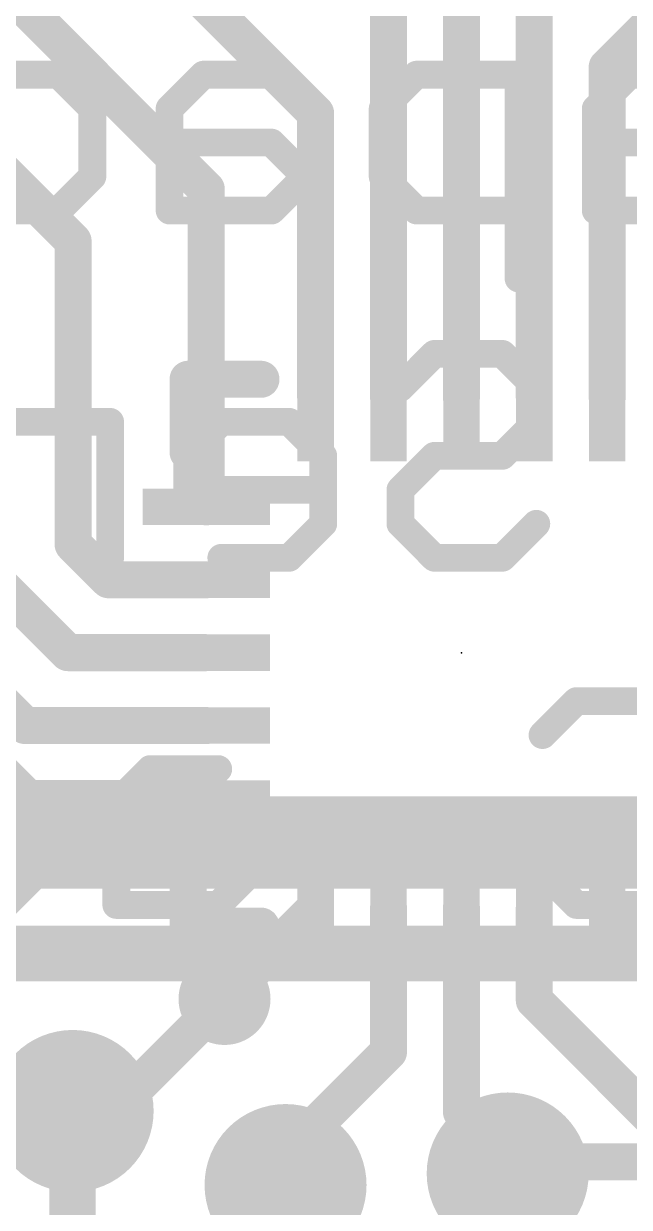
# Model space of a CAD drawing. Extents: x -0.1 to 33.1, y -0.2 to 19.1.
# Drawn here: x 14.11 to 17.43, y 6.35 to 12.85 of the extents above; entities that cross this region are included whole.
import ezdxf

# ---------------------------------------------------------------- set-up
doc = ezdxf.new("R2010")
doc.units = 0
for name, color, linetype in [('1', 12, 'CONTINUOUS'), ('16', 132, 'CONTINUOUS'), ('18', 110, 'CONTINUOUS'), ('21', 40, 'CONTINUOUS'), ('22', 6, 'CONTINUOUS'), ('23', 40, 'CONTINUOUS')]:
    doc.layers.add(name, color=color, linetype=linetype)

# ---------------------------------------------------------------- blocks, each defined once
blk = doc.blocks.new('RECT')
blk.add_solid([(-0.5, -0.5), (0.5, -0.5), (-0.5, 0.5), (0.5, 0.5)])
blk = doc.blocks.new('ROUNDV')
at = {"const_width": 0.5}
blk.add_lwpolyline([(0, -0.25, 1), (0, 0.25, 1), (0, -0.25)], format="xyb", dxfattribs=at)

msp = doc.modelspace()

# ---------------------------------------------------------------- linework, layer by layer
at = {"layer": '1'}
for points, const_width in [([(16.51, 10.798), (16.51, 17.78)], 0.2032), ([(17.31, 12.611), (21.59, 16.891)], 0.2032), ([(15.71, 12.357), (11.43, 16.637)], 0.2032), ([(16.91, 10.798), (16.91, 13.481)], 0.2032), ([(16.11, 13.354), (16.11, 10.798)], 0.2032), ([(15.11, 11.941), (13.843, 13.208)], 0.2032), ([(13.335, 12.7), (14.379, 11.656)], 0.2032), ([(17.31, 10.798), (17.31, 12.611)], 0.2032), ([(15.71, 10.798), (15.71, 12.357)], 0.2032), ([(15.11, 10.198), (15.11, 11.941)], 0.2032), ([(14.379, 11.656), (14.379, 9.9928)], 0.2032), ([(14.5738, 9.798), (14.379, 9.9928)], 0.2032), ([(13.208, 9.906), (14.116, 8.998)], 0.2032), ([(14.351, 9.398), (13.843, 9.906)], 0.2032), ([(14.5738, 9.798), (15.11, 9.798)], 0.2032), ([(15.11, 9.398), (14.351, 9.398)], 0.2032), ([(14.116, 8.998), (15.11, 8.998)], 0.2032), ([(15.11, 8.598), (13.893, 8.598)], 0.2032), ([(0, 8.509), (33.02, 8.509)], 0.2032), ([(15.71, 7.998), (14.5955, 6.8835)], 0.2032), ([(16.11, 7.998), (16.11, 7.2078)], 0.2032), ([(16.51, 7.998), (16.51, 6.8791)], 0.2032), ([(16.91, 7.998), (16.91, 7.49)], 0.2032), ([(17.31, 7.998), (18.5135, 6.7945)], 0.2032), ([(17.926, 6.474), (16.91, 7.49)], 0.2032), ([(16.11, 7.2078), (15.5449, 6.6427)], 0.2032), ([(14.3765, 6.8835), (14.3765, 5.462)], 0.254), ([(14.5955, 6.8835), (14.3765, 6.8835)], 0.2032), ([(16.764, 6.6251), (16.51, 6.8791)], 0.2032), ([(15.5449, 6.6427), (15.5449, 6.477)], 0.2032), ([(16.764, 6.6251), (16.764, 6.5405)], 0.2032)]:
    msp.add_lwpolyline(points, dxfattribs=dict(at, const_width=const_width))
for points, const_width in [([(17.3608, 12.611, 1), (17.2592, 12.611)], 0.1016), ([(17.2741, 12.6469, 1), (17.3459, 12.5751)], 0.1016), ([(15.7608, 12.357, 1), (15.6592, 12.357)], 0.1016), ([(15.6741, 12.3211, 1), (15.7459, 12.3929)], 0.1016), ([(15.1608, 11.941, 1), (15.0592, 11.941)], 0.1016), ([(15.0741, 11.9051, 1), (15.1459, 11.9769)], 0.1016), ([(14.4298, 11.656, 1), (14.3282, 11.656)], 0.1016), ([(14.3431, 11.6201, 1), (14.4149, 11.6919)], 0.1016), ([(15.6592, 10.798, 1), (15.7608, 10.798)], 0.1016), ([(16.0592, 10.798, 1), (16.1608, 10.798)], 0.1016), ([(16.4592, 10.798, 1), (16.5608, 10.798)], 0.1016), ([(16.8592, 10.798, 1), (16.9608, 10.798)], 0.1016), ([(17.2592, 10.798, 1), (17.3608, 10.798)], 0.1016), ([(15.0592, 10.198, 1), (15.1608, 10.198)], 0.1016), ([(14.4149, 10.0287, 1), (14.3431, 9.9569)], 0.1016), ([(14.3282, 9.9928, 1), (14.4298, 9.9928)], 0.1016), ([(14.5738, 9.8488, 1), (14.5738, 9.7472)], 0.1016), ([(14.5379, 9.7621, 1), (14.6097, 9.8339)], 0.1016), ([(15.11, 9.7472, 1), (15.11, 9.8488)], 0.1016), ([(14.351, 9.4488, 1), (14.351, 9.3472)], 0.1016), ([(14.3151, 9.3621, 1), (14.3869, 9.4339)], 0.1016), ([(15.11, 9.3472, 1), (15.11, 9.4488)], 0.1016), ([(14.116, 9.0488, 1), (14.116, 8.9472)], 0.1016), ([(15.11, 8.9472, 1), (15.11, 9.0488)], 0.1016), ([(14.0801, 8.9621, 1), (14.1519, 9.0339)], 0.1016), ([(15.11, 8.5472, 1), (15.11, 8.6488)], 0.1016), ([(15.7459, 7.9621, 1), (15.6741, 8.0339)], 0.1016), ([(16.1608, 7.998, 1), (16.0592, 7.998)], 0.1016), ([(16.5608, 7.998, 1), (16.4592, 7.998)], 0.1016), ([(16.9608, 7.998, 1), (16.8592, 7.998)], 0.1016), ([(17.3459, 8.0339, 1), (17.2741, 7.9621)], 0.1016), ([(16.9459, 7.5259, 1), (16.8741, 7.4541)], 0.1016), ([(16.8592, 7.49, 1), (16.9608, 7.49)], 0.1016), ([(16.1459, 7.1719, 1), (16.0741, 7.2437)], 0.1016), ([(16.0592, 7.2078, 1), (16.1608, 7.2078)], 0.1016), ([(14.44, 6.8835, 1), (14.313, 6.8835)], 0.127), ([(14.3765, 6.9343, 1), (14.3765, 6.8327)], 0.1016), ([(14.5596, 6.9194, 1), (14.6314, 6.8476)], 0.1016), ([(14.5955, 6.8327, 1), (14.5955, 6.9343)], 0.1016), ([(16.5459, 6.915, 1), (16.4741, 6.8432)], 0.1016), ([(16.4592, 6.8791, 1), (16.5608, 6.8791)], 0.1016), ([(15.5957, 6.6427, 1), (15.4941, 6.6427)], 0.1016), ([(15.509, 6.6786, 1), (15.5808, 6.6068)], 0.1016), ([(16.8148, 6.6251, 1), (16.7132, 6.6251)], 0.1016), ([(16.7281, 6.5892, 1), (16.7999, 6.661)], 0.1016), ([(16.7132, 6.5405, 1), (16.8148, 6.5405)], 0.1016), ([(15.4941, 6.477, 1), (15.5957, 6.477)], 0.1016)]:
    msp.add_lwpolyline(points, format="xyb", dxfattribs=dict(at, const_width=const_width))
at = {"layer": '16'}
for points, const_width in [([(11.557, 8.255), (22.606, 8.255)], 0.3048), ([(13.5255, 7.747), (23.3045, 7.747)], 0.3048), ([(14.3765, 6.8835), (14.3765, 5.6135)], 0.2032), ([(16.764, 6.5405), (16.8275, 6.604)], 0.2032), ([(24.5655, 6.604), (16.8275, 6.604)], 0.2032), ([(15.5449, 6.477), (15.5449, 6.2865)], 0.2032), ([(15.5449, 6.2865), (16.0529, 5.7785)], 0.2032)]:
    msp.add_lwpolyline(points, dxfattribs=dict(at, const_width=const_width))
at = {"layer": '16', "const_width": 0.1016}
for points in [[(14.4273, 6.8835, 1), (14.3257, 6.8835)], [(16.8275, 6.6548, 1), (16.8275, 6.5532)], [(16.8634, 6.5681, 1), (16.7916, 6.6399)], [(16.7281, 6.5764, 1), (16.7999, 6.5046)], [(15.5957, 6.477, 1), (15.4941, 6.477)], [(15.5808, 6.3224, 1), (15.509, 6.2506)]]:
    msp.add_lwpolyline(points, format="xyb", dxfattribs=at)
at = {"layer": '21', "const_width": 0.2032}
for points in [[(15.01, 10.498), (15.01, 10.898)], [(15.01, 10.898), (15.41, 10.898)], [(15.01, 7.898), (15.01, 8.298)], [(15.41, 7.898), (15.01, 7.898)]]:
    msp.add_lwpolyline(points, dxfattribs=at)
at = {"layer": '21'}
for points, const_width in [([(15.0608, 10.898, 1), (14.9592, 10.898)], 0.1016), ([(15.01, 10.9488, 1), (15.01, 10.8472)], 0.1016), ([(15.41, 10.8472, 1), (15.41, 10.9488)], 0.1016), ([(14.9592, 10.498, 1), (15.0608, 10.498)], 0.1016), ([(15.0608, 8.298, 1), (14.9592, 8.298)], 0.1016), ([(15.01, 7.9488, 1), (15.01, 7.8472)], 0.1016), ([(15.41, 7.8472, 1), (15.41, 7.9488)], 0.1016), ([(14.9592, 7.898, 1), (15.0608, 7.898)], 0.1016), ([(15.21, 7.398, 1), (15.21, 7.598, 1), (15.21, 7.398)], 0.3048)]:
    msp.add_lwpolyline(points, format="xyb", dxfattribs=dict(at, const_width=const_width))
at = {"layer": '22', "const_width": 0.1524}
for points in [[(13.7391, 12.5694), (14.2984, 12.5694)], [(14.2984, 12.5694), (14.4848, 12.383)], [(15.0949, 12.5694), (14.9085, 12.383)], [(15.4678, 12.5694), (15.0949, 12.5694)], [(16.2643, 12.5694), (16.0779, 12.383)], [(16.8236, 12.5694), (16.2643, 12.5694)], [(16.8236, 11.4509), (16.8236, 12.5694)], [(17.4337, 12.5694), (17.2473, 12.383)], [(17.8066, 12.5694), (17.4337, 12.5694)], [(14.4848, 12.383), (14.4848, 12.0101)], [(14.9085, 12.383), (14.9085, 11.8237)], [(16.0779, 12.383), (16.0779, 12.0101)], [(17.2473, 12.383), (17.2473, 11.8237)], [(15.4678, 12.1966), (14.9085, 12.1966)], [(15.6542, 12.0101), (15.4678, 12.1966)], [(17.8066, 12.1966), (17.2473, 12.1966)], [(14.4848, 12.0101), (14.2984, 11.8237)], [(15.4678, 11.8237), (15.6542, 12.0101)], [(16.0779, 12.0101), (16.2643, 11.8237)], [(14.2984, 11.8237), (13.7391, 11.8237)], [(14.9085, 11.8237), (15.4678, 11.8237)], [(16.2643, 11.8237), (16.8236, 11.8237)], [(17.2473, 11.8237), (17.8066, 11.8237)], [(16.1754, 10.8508), (16.3618, 11.0373)], [(16.3618, 11.0373), (16.7346, 11.0373)], [(16.7346, 11.0373), (16.9211, 10.8508)], [(16.9211, 10.8508), (16.9211, 10.6644)], [(14.5823, 10.6644), (14.023, 10.6644)], [(14.5823, 9.9187), (14.5823, 10.6644)], [(15.1924, 10.6644), (15.006, 10.478)], [(15.5652, 10.6644), (15.1924, 10.6644)], [(15.7517, 10.478), (15.5652, 10.6644)], [(16.9211, 10.6644), (16.7346, 10.478)], [(15.006, 10.478), (15.006, 10.2916)], [(15.7517, 10.1051), (15.7517, 10.478)], [(16.3618, 10.478), (16.1754, 10.2916)], [(16.7346, 10.478), (16.3618, 10.478)], [(15.006, 10.2916), (15.7517, 10.2916)], [(16.1754, 10.2916), (16.1754, 10.1051)], [(15.5652, 9.9187), (15.7517, 10.1051)], [(16.1754, 10.1051), (16.3618, 9.9187)], [(16.7346, 9.9187), (16.9211, 10.1051)], [(15.1924, 9.9187), (15.5652, 9.9187)], [(16.3618, 9.9187), (16.7346, 9.9187)], [(16.955, 8.9458), (17.1414, 9.1323)], [(17.1414, 9.1323), (17.5143, 9.1323)], [(14.1925, 8.573), (14.0061, 8.7594)], [(14.8026, 8.7594), (14.6162, 8.573)], [(15.1755, 8.7594), (14.8026, 8.7594)], [(14.1925, 8.2001), (14.1925, 8.573)], [(14.6162, 8.573), (14.6162, 8.0137)], [(15.1755, 8.3865), (14.6162, 8.3865)], [(15.3619, 8.2001), (15.1755, 8.3865)], [(14.0061, 8.0137), (14.1925, 8.2001)], [(15.1755, 8.0137), (15.3619, 8.2001)], [(17.1414, 8.0137), (16.955, 8.2001)], [(14.6162, 8.0137), (15.1755, 8.0137)], [(17.5143, 8.0137), (17.1414, 8.0137)]]:
    msp.add_lwpolyline(points, dxfattribs=at)
at = {"layer": '22', "const_width": 0.0762}
for points in [[(14.3253, 12.5963, 1), (14.2715, 12.5425)], [(14.2984, 12.5313, 1), (14.2984, 12.6075)], [(15.0949, 12.6075, 1), (15.0949, 12.5313)], [(15.1219, 12.5425, 1), (15.068, 12.5963)], [(15.4678, 12.5313, 1), (15.4678, 12.6075)], [(16.2643, 12.6075, 1), (16.2643, 12.5313)], [(16.2913, 12.5425, 1), (16.2374, 12.5963)], [(16.8617, 12.5694, 1), (16.7855, 12.5694)], [(16.8236, 12.5313, 1), (16.8236, 12.6075)], [(17.4337, 12.6075, 1), (17.4337, 12.5313)], [(17.4607, 12.5425, 1), (17.4068, 12.5963)], [(14.5229, 12.383, 1), (14.4467, 12.383)], [(14.4579, 12.356, 1), (14.5118, 12.4099)], [(14.9466, 12.383, 1), (14.8704, 12.383)], [(14.8816, 12.4099, 1), (14.9355, 12.356)], [(16.116, 12.383, 1), (16.0398, 12.383)], [(16.051, 12.4099, 1), (16.1049, 12.356)], [(17.2854, 12.383, 1), (17.2092, 12.383)], [(17.2204, 12.4099, 1), (17.2743, 12.356)], [(14.9085, 12.2347, 1), (14.9085, 12.1585)], [(15.4947, 12.2235, 1), (15.4409, 12.1696)], [(15.4678, 12.1585, 1), (15.4678, 12.2347)], [(17.2473, 12.2347, 1), (17.2473, 12.1585)], [(14.5118, 11.9832, 1), (14.4579, 12.0371)], [(15.6812, 11.9832, 1), (15.6273, 12.0371)], [(16.1049, 12.0371, 1), (16.051, 11.9832)], [(14.4467, 12.0101, 1), (14.5229, 12.0101)], [(15.6273, 11.9832, 1), (15.6812, 12.0371)], [(16.0398, 12.0101, 1), (16.116, 12.0101)], [(14.2715, 11.8506, 1), (14.3253, 11.7968)], [(14.2984, 11.7856, 1), (14.2984, 11.8618)], [(14.9085, 11.8618, 1), (14.9085, 11.7856)], [(15.4409, 11.8506, 1), (15.4947, 11.7968)], [(15.4678, 11.7856, 1), (15.4678, 11.8618)], [(16.2643, 11.8618, 1), (16.2643, 11.7856)], [(16.2374, 11.7968, 1), (16.2913, 11.8506)], [(16.8236, 11.7856, 1), (16.8236, 11.8618)], [(17.2473, 11.8618, 1), (17.2473, 11.7856)], [(14.8704, 11.8237, 1), (14.9466, 11.8237)], [(17.2092, 11.8237, 1), (17.2854, 11.8237)], [(16.7855, 11.4509, 1), (16.8617, 11.4509)], [(16.3618, 11.0754, 1), (16.3618, 10.9992)], [(16.3887, 11.0103, 1), (16.3349, 11.0642)], [(16.7616, 11.0642, 1), (16.7077, 11.0103)], [(16.7346, 10.9992, 1), (16.7346, 11.0754)], [(16.1484, 10.8778, 1), (16.2023, 10.8239)], [(16.9592, 10.8508, 1), (16.883, 10.8508)], [(16.8941, 10.8239, 1), (16.948, 10.8778)], [(14.6204, 10.6644, 1), (14.5442, 10.6644)], [(14.5823, 10.6263, 1), (14.5823, 10.7025)], [(15.1924, 10.7025, 1), (15.1924, 10.6263)], [(15.2193, 10.6375, 1), (15.1655, 10.6913)], [(15.5922, 10.6913, 1), (15.5383, 10.6375)], [(15.5652, 10.6263, 1), (15.5652, 10.7025)], [(16.948, 10.6375, 1), (16.8941, 10.6913)], [(16.883, 10.6644, 1), (16.9592, 10.6644)], [(14.979, 10.5049, 1), (15.0329, 10.451)], [(15.0441, 10.478, 1), (14.9679, 10.478)], [(15.7898, 10.478, 1), (15.7136, 10.478)], [(15.7247, 10.451, 1), (15.7786, 10.5049)], [(16.3618, 10.5161, 1), (16.3618, 10.4399)], [(16.3887, 10.451, 1), (16.3349, 10.5049)], [(16.7077, 10.5049, 1), (16.7616, 10.451)], [(16.7346, 10.4399, 1), (16.7346, 10.5161)], [(15.006, 10.3297, 1), (15.006, 10.2535)], [(14.9679, 10.2916, 1), (15.0441, 10.2916)], [(15.7517, 10.2535, 1), (15.7517, 10.3297)], [(16.1484, 10.3185, 1), (16.2023, 10.2646)], [(16.2135, 10.2916, 1), (16.1373, 10.2916)], [(15.7136, 10.1051, 1), (15.7898, 10.1051)], [(15.7786, 10.0782, 1), (15.7247, 10.1321)], [(16.2023, 10.1321, 1), (16.1484, 10.0782)], [(16.1373, 10.1051, 1), (16.2135, 10.1051)], [(16.948, 10.0782, 1), (16.8941, 10.1321)], [(14.5442, 9.9187, 1), (14.6204, 9.9187)], [(15.1924, 9.9568, 1), (15.1924, 9.8806)], [(15.5383, 9.9456, 1), (15.5922, 9.8918)], [(15.5652, 9.8806, 1), (15.5652, 9.9568)], [(16.3618, 9.9568, 1), (16.3618, 9.8806)], [(16.3349, 9.8918, 1), (16.3887, 9.9456)], [(16.7077, 9.9456, 1), (16.7616, 9.8918)], [(16.7346, 9.8806, 1), (16.7346, 9.9568)], [(17.1414, 9.1704, 1), (17.1414, 9.0942)], [(17.1683, 9.1053, 1), (17.1145, 9.1592)], [(16.928, 8.9728, 1), (16.9819, 8.9189)], [(14.8026, 8.7975, 1), (14.8026, 8.7213)], [(14.8295, 8.7325, 1), (14.7757, 8.7863)], [(15.1755, 8.7213, 1), (15.1755, 8.7975)], [(14.2306, 8.573, 1), (14.1544, 8.573)], [(14.1655, 8.546, 1), (14.2194, 8.5999)], [(14.5892, 8.5999, 1), (14.6431, 8.546)], [(14.6543, 8.573, 1), (14.5781, 8.573)], [(14.6162, 8.4246, 1), (14.6162, 8.3484)], [(15.2024, 8.4135, 1), (15.1485, 8.3596)], [(15.1755, 8.3484, 1), (15.1755, 8.4246)], [(14.2194, 8.1732, 1), (14.1655, 8.2271)], [(15.3888, 8.1732, 1), (15.3349, 8.2271)], [(15.3349, 8.1732, 1), (15.3888, 8.2271)], [(16.9819, 8.2271, 1), (16.928, 8.1732)], [(14.1544, 8.2001, 1), (14.2306, 8.2001)], [(14.6162, 8.0518, 1), (14.6162, 7.9756)], [(15.1485, 8.0406, 1), (15.2024, 7.9868)], [(15.1755, 7.9756, 1), (15.1755, 8.0518)], [(17.1414, 8.0518, 1), (17.1414, 7.9756)], [(17.1145, 7.9868, 1), (17.1683, 8.0406)], [(14.5781, 8.0137, 1), (14.6543, 8.0137)]]:
    msp.add_lwpolyline(points, format="xyb", dxfattribs=at)
at = {"layer": '23'}
msp.add_point((16.51, 9.398), dxfattribs=at)

# ---------------------------------------------------------------- block references
at = {"layer": '1', "xscale": 0.7, "yscale": 0.2}
for p, rotation in [((15.71, 10.798), 270), ((16.11, 10.798), 270), ((16.51, 10.798), 270), ((16.91, 10.798), 270), ((17.31, 10.798), 270), ((15.11, 10.198), 180), ((15.11, 9.798), 180), ((15.11, 9.398), 180), ((15.11, 8.998), 180), ((15.11, 8.598), 180), ((15.71, 7.998), 270), ((16.11, 7.998), 270), ((16.51, 7.998), 270), ((16.91, 7.998), 270), ((17.31, 7.998), 270)]:
    msp.add_blockref('RECT', p, dxfattribs=dict(at, rotation=rotation))
at = {"layer": '18', "xscale": 0.889, "yscale": 0.889}
for p in [(14.3765, 6.8835), (14.3765, 6.8835), (16.764, 6.5405), (16.764, 6.5405), (15.5449, 6.477), (15.5449, 6.477)]:
    msp.add_blockref('ROUNDV', p, dxfattribs=at)

doc.saveas('drawing.dxf')
